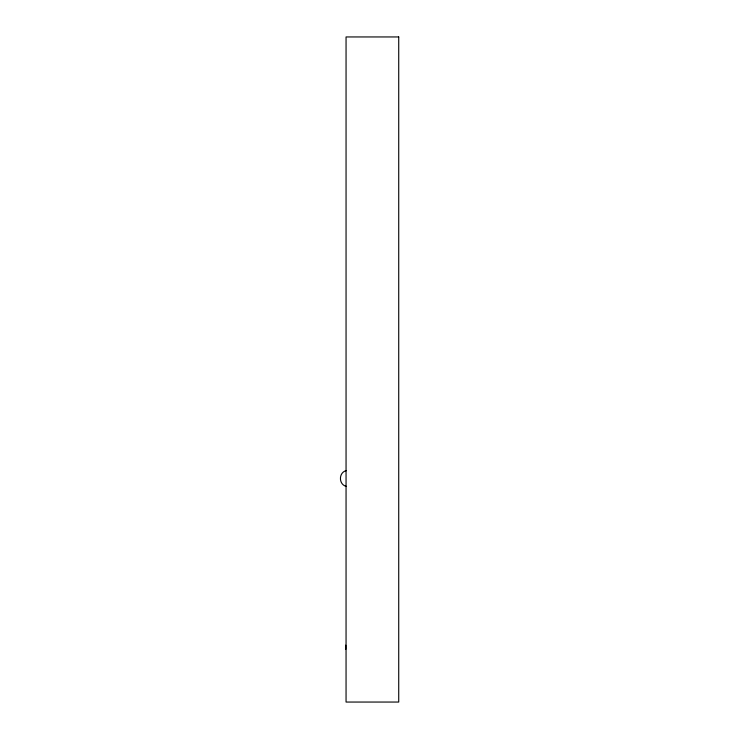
<?xml version="1.0" encoding="UTF-8"?>
<svg xmlns="http://www.w3.org/2000/svg" width="739" height="739" viewBox="0 0 739 739"><rect width="100%" height="100%" fill="white"/><g stroke="black" fill="none" stroke-linecap="round" stroke-linejoin="round"><path stroke-width="1.11" d="M345.76 645.147L345.76 649.378M346.332 470.586C338.48 472.313 338.48 484.655 346.332 486.382M398.727 36.95L346.055 36.95L346.055 702.05L398.727 702.05L398.727 36.95"/></g></svg>
